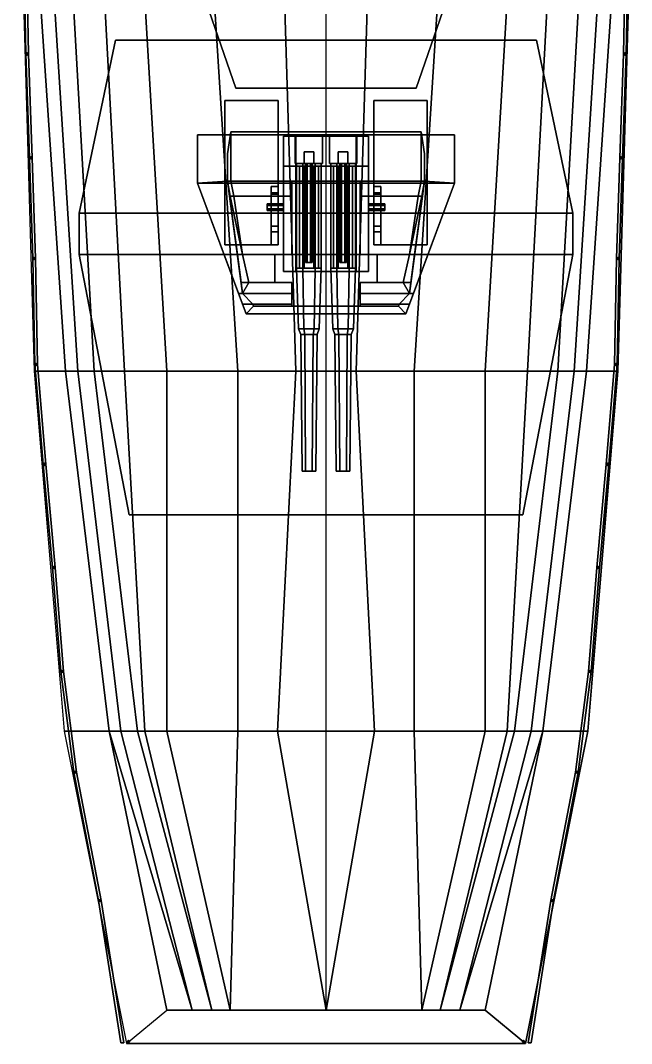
# Model space of a CAD drawing. Header units: millimetres. Extents: x -5 to 5, y -43 to 71.
# Drawn here: x -4.47 to 4.47, y -42.69 to -27.73 of the extents above; entities that cross this region are included whole.
import ezdxf

# ---------------------------------------------------------------- set-up
doc = ezdxf.new("R2010")
doc.units = ezdxf.units.MM
for name, color, linetype in [('barrel', 1, 'Continuous'), ('hull2', 7, 'Continuous'), ('railings', 6, 'Continuous'), ('sleeve', 5, 'Continuous'), ('turret', 2, 'Continuous')]:
    doc.layers.add(name, color=color, linetype=linetype)

msp = doc.modelspace()

# ---------------------------------------------------------------- linework, layer by layer
for points in [[(-4.47, -25.94, 2.84), (-4.27, -32.86, 2.85), (4.27, -32.86, 2.85), (4.47, -25.94, 2.84)], [(0.44, -32.86, -1.4), (0, -32.86, -1.61), (0, -25.94, -2.6), (0.65, -25.94, -2.32)], [(1.73, -25.94, -2), (1.29, -32.86, -1.2), (0.44, -32.86, -1.4), (0.65, -25.94, -2.32)], [(2.74, -25.94, -1.72), (2.33, -32.86, -1.05), (1.29, -32.86, -1.2), (1.73, -25.94, -2)], [(3.32, -25.94, -1.49), (2.95, -32.86, -0.97), (2.33, -32.86, -1.05), (2.74, -25.94, -1.72)], [(3.78, -25.94, -1.15), (3.39, -32.86, -0.78), (2.95, -32.86, -0.97), (3.32, -25.94, -1.49)], [(4.07, -25.94, -0.76), (3.63, -32.86, -0.54), (3.39, -32.86, -0.78), (3.78, -25.94, -1.15)], [(4.28, -25.94, -0.22), (3.81, -32.86, -0.15), (3.63, -32.86, -0.54), (4.07, -25.94, -0.76)], [(4.47, -25.94, 2.84), (4.27, -32.86, 2.85), (3.81, -32.86, -0.15), (4.28, -25.94, -0.22)], [(-3.61, -30.55, 2.84), (-3.61, -30.55, 2.91), (-3.08, -28.02, 2.91), (-3.08, -28.02, 2.84)], [(-3.08, -28.02, 2.91), (-3.61, -30.55, 2.91), (3.61, -30.55, 2.91), (3.08, -28.02, 2.91)], [(-3.08, -28.02, 2.84), (-3.08, -28.02, 2.91), (3.08, -28.02, 2.91), (3.08, -28.02, 2.84)], [(3.08, -28.02, 2.91), (3.61, -30.55, 2.91), (3.61, -30.55, 2.84), (3.08, -28.02, 2.84)], [(-3.61, -30.55, 2.91), (-3.61, -31.15, 2.91), (3.61, -31.15, 2.91), (3.61, -30.55, 2.91)], [(-3.61, -31.15, 2.84), (-3.61, -31.15, 2.91), (-3.61, -30.55, 2.91), (-3.61, -30.55, 2.84)], [(3.61, -30.55, 2.91), (3.61, -31.15, 2.91), (3.61, -31.15, 2.84), (3.61, -30.55, 2.84)], [(-3.61, -31.15, 2.91), (-2.88, -34.96, 2.91), (2.88, -34.96, 2.91), (3.61, -31.15, 2.91)], [(-2.88, -34.96, 2.86), (-2.88, -34.96, 2.91), (-3.61, -31.15, 2.91), (-3.61, -31.15, 2.84)], [(3.61, -31.15, 2.91), (2.88, -34.96, 2.91), (2.88, -34.96, 2.86), (3.61, -31.15, 2.84)], [(-4.27, -32.86, 2.85), (-3.83, -38.12, 2.93), (3.83, -38.12, 2.93), (4.27, -32.86, 2.85)], [(0.71, -38.12, -0.72), (0, -38.12, -0.84), (0, -32.86, -1.61), (0.44, -32.86, -1.4)], [(1.29, -32.86, -1.2), (1.29, -38.12, -0.65), (0.71, -38.12, -0.72), (0.44, -32.86, -1.4)], [(2.33, -32.86, -1.05), (2.33, -38.12, -0.57), (1.29, -38.12, -0.65), (1.29, -32.86, -1.2)], [(2.95, -32.86, -0.97), (2.65, -38.12, -0.51), (2.33, -38.12, -0.57), (2.33, -32.86, -1.05)], [(3.39, -32.86, -0.78), (2.76, -38.12, -0.46), (2.65, -38.12, -0.51), (2.95, -32.86, -0.97)], [(3.63, -32.86, -0.54), (3, -38.12, -0.35), (2.76, -38.12, -0.46), (3.39, -32.86, -0.78)], [(3.81, -32.86, -0.15), (3.17, -38.12, -0.17), (3, -38.12, -0.35), (3.63, -32.86, -0.54)], [(4.27, -32.86, 2.85), (3.83, -38.12, 2.93), (3.17, -38.12, -0.17), (3.81, -32.86, -0.15)], [(-2.88, -34.96, 2.91), (-2.88, -34.96, 2.88), (2.88, -34.96, 2.88), (2.88, -34.96, 2.91)], [(-3.83, -38.12, 2.93), (-2.92, -42.69, 2.97), (2.92, -42.69, 2.97), (3.83, -38.12, 2.93)], [(0, -42.2, -0.3), (0, -42.2, -0.3), (0, -38.12, -0.84), (0.71, -38.12, -0.72)], [(1.29, -38.12, -0.65), (1.4, -42.2, -0.24), (0, -42.2, -0.3), (0.71, -38.12, -0.72)], [(2.33, -38.12, -0.57), (1.4, -42.2, -0.24), (1.4, -42.2, -0.24), (1.29, -38.12, -0.65)], [(2.65, -38.12, -0.51), (1.67, -42.2, -0.23), (1.4, -42.2, -0.24), (2.33, -38.12, -0.57)], [(2.76, -38.12, -0.46), (1.67, -42.2, -0.23), (1.67, -42.2, -0.23), (2.65, -38.12, -0.51)], [(3, -38.12, -0.35), (1.96, -42.2, -0.19), (1.67, -42.2, -0.23), (2.76, -38.12, -0.46)], [(3.17, -38.12, -0.17), (2.33, -42.2, 0.01), (1.96, -42.2, -0.19), (3.17, -38.12, -0.17)], [(3.17, -38.12, -0.17), (1.96, -42.2, -0.19), (1.96, -42.2, -0.19), (3, -38.12, -0.35)], [(3.83, -38.12, 2.93), (2.92, -42.69, 2.97), (2.33, -42.2, 0.01), (3.17, -38.12, -0.17)], [(-2.92, -42.69, 2.97), (-2.33, -42.2, 0.01), (2.33, -42.2, 0.01), (2.92, -42.69, 2.97)], [(-2.33, -42.2, 0.01), (-1.96, -42.2, -0.19), (1.96, -42.2, -0.19), (2.33, -42.2, 0.01)], [(-1.96, -42.2, -0.19), (-1.67, -42.2, -0.23), (1.67, -42.2, -0.23), (1.96, -42.2, -0.19)], [(-1.67, -42.2, -0.23), (-1.4, -42.2, -0.24), (1.4, -42.2, -0.24), (1.67, -42.2, -0.23)], [(-1.4, -42.2, -0.24), (0, -42.2, -0.3), (0, -42.2, -0.3), (1.4, -42.2, -0.24)]]:
    msp.add_3dface(points)
at = {"layer": 'barrel'}
for points in [[(-0.45, -29.42, 4.85), (-0.45, -29.42, 4.42), (-0.45, -29.82, 4.42), (-0.45, -29.82, 4.85)], [(-0.05, -29.42, 4.85), (-0.05, -29.42, 4.42), (-0.45, -29.42, 4.42), (-0.45, -29.42, 4.85)], [(-0.45, -29.82, 4.42), (-0.45, -29.42, 4.42), (-0.05, -29.42, 4.42), (-0.05, -29.82, 4.42)], [(-0.05, -29.82, 4.85), (-0.05, -29.42, 4.85), (-0.45, -29.42, 4.85), (-0.45, -29.82, 4.85)], [(-0.05, -29.82, 4.42), (-0.05, -29.42, 4.42), (-0.05, -29.42, 4.85), (-0.05, -29.82, 4.85)], [(0.45, -29.42, 4.85), (0.45, -29.42, 4.42), (0.05, -29.42, 4.42), (0.05, -29.42, 4.85)], [(0.05, -29.42, 4.85), (0.05, -29.42, 4.42), (0.05, -29.82, 4.42), (0.05, -29.82, 4.85)], [(0.05, -29.82, 4.42), (0.05, -29.42, 4.42), (0.45, -29.42, 4.42), (0.45, -29.82, 4.42)], [(0.45, -29.82, 4.85), (0.45, -29.42, 4.85), (0.05, -29.42, 4.85), (0.05, -29.82, 4.85)], [(0.45, -29.82, 4.42), (0.45, -29.42, 4.42), (0.45, -29.42, 4.85), (0.45, -29.82, 4.85)], [(-0.18, -29.82, 5), (-0.18, -29.65, 4.92), (-0.32, -29.65, 4.92), (-0.32, -29.82, 5)], [(-0.18, -29.65, 4.92), (-0.18, -29.65, 4.85), (-0.32, -29.65, 4.85), (-0.32, -29.65, 4.92)], [(-0.32, -29.65, 4.92), (-0.32, -29.65, 4.85), (-0.32, -29.82, 4.85), (-0.32, -29.82, 5)], [(-0.18, -29.82, 4.85), (-0.18, -29.65, 4.85), (-0.18, -29.65, 4.92), (-0.18, -29.82, 5)], [(0.18, -29.65, 4.92), (0.18, -29.65, 4.85), (0.18, -29.82, 4.85), (0.18, -29.82, 5)], [(0.32, -29.65, 4.92), (0.32, -29.65, 4.85), (0.18, -29.65, 4.85), (0.18, -29.65, 4.92)], [(0.32, -29.82, 5), (0.32, -29.65, 4.92), (0.18, -29.65, 4.92), (0.18, -29.82, 5)], [(0.32, -29.82, 4.85), (0.32, -29.65, 4.85), (0.32, -29.65, 4.92), (0.32, -29.82, 5)], [(-0.45, -29.82, 4.85), (-0.45, -29.82, 4.42), (-0.05, -29.82, 4.42), (-0.05, -29.82, 4.85)], [(-0.34, -29.82, 4.746), (-0.43, -29.82, 4.59), (-0.43, -31.35, 4.59), (-0.34, -31.35, 4.746)], [(-0.43, -29.82, 4.59), (-0.34, -29.82, 4.434), (-0.34, -31.35, 4.434), (-0.43, -31.35, 4.59)], [(-0.34, -29.82, 4.434), (-0.16, -29.82, 4.434), (-0.16, -31.35, 4.434), (-0.34, -31.35, 4.434)], [(-0.16, -29.82, 4.746), (-0.34, -29.82, 4.746), (-0.34, -31.35, 4.746), (-0.16, -31.35, 4.746)], [(-0.32, -29.82, 5), (-0.32, -29.82, 4.85), (-0.18, -29.82, 4.85), (-0.18, -29.82, 5)], [(-0.3, -29.82, 4.89), (-0.275, -29.82, 4.847), (-0.275, -31.27, 4.847), (-0.3, -31.27, 4.89)], [(-0.275, -29.82, 4.933), (-0.3, -29.82, 4.89), (-0.3, -31.27, 4.89), (-0.275, -31.27, 4.933)], [(-0.275, -29.82, 4.847), (-0.225, -29.82, 4.847), (-0.225, -31.27, 4.847), (-0.275, -31.27, 4.847)], [(-0.225, -29.82, 4.933), (-0.275, -29.82, 4.933), (-0.275, -31.27, 4.933), (-0.225, -31.27, 4.933)], [(-0.225, -29.82, 4.847), (-0.2, -29.82, 4.89), (-0.2, -31.27, 4.89), (-0.225, -31.27, 4.847)], [(-0.2, -29.82, 4.89), (-0.225, -29.82, 4.933), (-0.225, -31.27, 4.933), (-0.2, -31.27, 4.89)], [(-0.07, -29.82, 4.59), (-0.16, -29.82, 4.746), (-0.16, -31.35, 4.746), (-0.07, -31.35, 4.59)], [(-0.16, -29.82, 4.434), (-0.07, -29.82, 4.59), (-0.07, -31.35, 4.59), (-0.16, -31.35, 4.434)], [(0.05, -29.82, 4.85), (0.05, -29.82, 4.42), (0.45, -29.82, 4.42), (0.45, -29.82, 4.85)], [(0.16, -29.82, 4.746), (0.07, -29.82, 4.59), (0.07, -31.35, 4.59), (0.16, -31.35, 4.746)], [(0.07, -29.82, 4.59), (0.16, -29.82, 4.434), (0.16, -31.35, 4.434), (0.07, -31.35, 4.59)], [(0.16, -29.82, 4.434), (0.34, -29.82, 4.434), (0.34, -31.35, 4.434), (0.16, -31.35, 4.434)], [(0.34, -29.82, 4.746), (0.16, -29.82, 4.746), (0.16, -31.35, 4.746), (0.34, -31.35, 4.746)], [(0.18, -29.82, 5), (0.18, -29.82, 4.85), (0.32, -29.82, 4.85), (0.32, -29.82, 5)], [(0.2, -29.82, 4.89), (0.225, -29.82, 4.847), (0.225, -31.27, 4.847), (0.2, -31.27, 4.89)], [(0.225, -29.82, 4.933), (0.2, -29.82, 4.89), (0.2, -31.27, 4.89), (0.225, -31.27, 4.933)], [(0.225, -29.82, 4.847), (0.275, -29.82, 4.847), (0.275, -31.27, 4.847), (0.225, -31.27, 4.847)], [(0.275, -29.82, 4.933), (0.225, -29.82, 4.933), (0.225, -31.27, 4.933), (0.275, -31.27, 4.933)], [(0.275, -29.82, 4.847), (0.3, -29.82, 4.89), (0.3, -31.27, 4.89), (0.275, -31.27, 4.847)], [(0.3, -29.82, 4.89), (0.275, -29.82, 4.933), (0.275, -31.27, 4.933), (0.3, -31.27, 4.89)], [(0.43, -29.82, 4.59), (0.34, -29.82, 4.746), (0.34, -31.35, 4.746), (0.43, -31.35, 4.59)], [(0.34, -29.82, 4.434), (0.43, -29.82, 4.59), (0.43, -31.35, 4.59), (0.34, -31.35, 4.434)], [(-0.4, -32.24, 4.59), (-0.325, -32.24, 4.72), (-0.34, -31.35, 4.746), (-0.43, -31.35, 4.59)], [(-0.325, -32.24, 4.46), (-0.4, -32.24, 4.59), (-0.43, -31.35, 4.59), (-0.34, -31.35, 4.434)], [(-0.175, -32.24, 4.46), (-0.325, -32.24, 4.46), (-0.34, -31.35, 4.434), (-0.16, -31.35, 4.434)], [(-0.325, -32.24, 4.72), (-0.175, -32.24, 4.72), (-0.16, -31.35, 4.746), (-0.34, -31.35, 4.746)], [(-0.175, -32.24, 4.72), (-0.1, -32.24, 4.59), (-0.07, -31.35, 4.59), (-0.16, -31.35, 4.746)], [(-0.1, -32.24, 4.59), (-0.175, -32.24, 4.46), (-0.16, -31.35, 4.434), (-0.07, -31.35, 4.59)], [(0.1, -32.24, 4.59), (0.175, -32.24, 4.72), (0.16, -31.35, 4.746), (0.07, -31.35, 4.59)], [(0.175, -32.24, 4.46), (0.1, -32.24, 4.59), (0.07, -31.35, 4.59), (0.16, -31.35, 4.434)], [(0.325, -32.24, 4.46), (0.175, -32.24, 4.46), (0.16, -31.35, 4.434), (0.34, -31.35, 4.434)], [(0.175, -32.24, 4.72), (0.325, -32.24, 4.72), (0.34, -31.35, 4.746), (0.16, -31.35, 4.746)], [(0.325, -32.24, 4.72), (0.4, -32.24, 4.59), (0.43, -31.35, 4.59), (0.34, -31.35, 4.746)], [(0.4, -32.24, 4.59), (0.325, -32.24, 4.46), (0.34, -31.35, 4.434), (0.43, -31.35, 4.59)], [(-0.37, -32.32, 4.59), (-0.31, -32.32, 4.694), (-0.325, -32.24, 4.72), (-0.4, -32.24, 4.59)], [(-0.31, -32.32, 4.486), (-0.37, -32.32, 4.59), (-0.4, -32.24, 4.59), (-0.325, -32.24, 4.46)], [(-0.19, -32.32, 4.486), (-0.31, -32.32, 4.486), (-0.325, -32.24, 4.46), (-0.175, -32.24, 4.46)], [(-0.31, -32.32, 4.694), (-0.19, -32.32, 4.694), (-0.175, -32.24, 4.72), (-0.325, -32.24, 4.72)], [(-0.19, -32.32, 4.694), (-0.13, -32.32, 4.59), (-0.1, -32.24, 4.59), (-0.175, -32.24, 4.72)], [(-0.13, -32.32, 4.59), (-0.19, -32.32, 4.486), (-0.175, -32.24, 4.46), (-0.1, -32.24, 4.59)], [(0.13, -32.32, 4.59), (0.19, -32.32, 4.694), (0.175, -32.24, 4.72), (0.1, -32.24, 4.59)], [(0.19, -32.32, 4.486), (0.13, -32.32, 4.59), (0.1, -32.24, 4.59), (0.175, -32.24, 4.46)], [(0.31, -32.32, 4.486), (0.19, -32.32, 4.486), (0.175, -32.24, 4.46), (0.325, -32.24, 4.46)], [(0.19, -32.32, 4.694), (0.31, -32.32, 4.694), (0.325, -32.24, 4.72), (0.175, -32.24, 4.72)], [(0.31, -32.32, 4.694), (0.37, -32.32, 4.59), (0.4, -32.24, 4.59), (0.325, -32.24, 4.72)], [(0.37, -32.32, 4.59), (0.31, -32.32, 4.486), (0.325, -32.24, 4.46), (0.4, -32.24, 4.59)], [(-0.35, -34.32, 4.59), (-0.3, -34.32, 4.677), (-0.31, -32.32, 4.694), (-0.37, -32.32, 4.59)], [(-0.3, -34.32, 4.503), (-0.35, -34.32, 4.59), (-0.37, -32.32, 4.59), (-0.31, -32.32, 4.486)], [(-0.2, -34.32, 4.503), (-0.3, -34.32, 4.503), (-0.31, -32.32, 4.486), (-0.19, -32.32, 4.486)], [(-0.3, -34.32, 4.677), (-0.2, -34.32, 4.677), (-0.19, -32.32, 4.694), (-0.31, -32.32, 4.694)], [(-0.2, -34.32, 4.677), (-0.15, -34.32, 4.59), (-0.13, -32.32, 4.59), (-0.19, -32.32, 4.694)], [(-0.15, -34.32, 4.59), (-0.2, -34.32, 4.503), (-0.19, -32.32, 4.486), (-0.13, -32.32, 4.59)], [(0.15, -34.32, 4.59), (0.2, -34.32, 4.677), (0.19, -32.32, 4.694), (0.13, -32.32, 4.59)], [(0.2, -34.32, 4.503), (0.15, -34.32, 4.59), (0.13, -32.32, 4.59), (0.19, -32.32, 4.486)], [(0.3, -34.32, 4.503), (0.2, -34.32, 4.503), (0.19, -32.32, 4.486), (0.31, -32.32, 4.486)], [(0.2, -34.32, 4.677), (0.3, -34.32, 4.677), (0.31, -32.32, 4.694), (0.19, -32.32, 4.694)], [(0.3, -34.32, 4.677), (0.35, -34.32, 4.59), (0.37, -32.32, 4.59), (0.31, -32.32, 4.694)], [(0.35, -34.32, 4.59), (0.3, -34.32, 4.503), (0.31, -32.32, 4.486), (0.37, -32.32, 4.59)], [(-0.35, -34.32, 4.59), (-0.15, -34.32, 4.59), (-0.2, -34.32, 4.677), (-0.3, -34.32, 4.677)], [(-0.3, -34.32, 4.503), (-0.2, -34.32, 4.503), (-0.15, -34.32, 4.59), (-0.35, -34.32, 4.59)], [(0.15, -34.32, 4.59), (0.35, -34.32, 4.59), (0.3, -34.32, 4.677), (0.2, -34.32, 4.677)], [(0.2, -34.32, 4.503), (0.3, -34.32, 4.503), (0.35, -34.32, 4.59), (0.15, -34.32, 4.59)]]:
    msp.add_3dface(points, dxfattribs=at)
at = {"layer": 'hull2'}
for points in [[(-4.47, -25.94, 2.84), (-4.27, -32.86, 2.85), (-3.81, -32.86, -0.15), (-4.28, -25.94, -0.22)], [(-4.28, -25.94, -0.22), (-3.81, -32.86, -0.15), (-3.63, -32.86, -0.54), (-4.07, -25.94, -0.76)], [(-4.07, -25.94, -0.76), (-3.63, -32.86, -0.54), (-3.39, -32.86, -0.78), (-3.78, -25.94, -1.15)], [(-3.78, -25.94, -1.15), (-3.39, -32.86, -0.78), (-2.95, -32.86, -0.97), (-3.32, -25.94, -1.49)], [(-3.32, -25.94, -1.49), (-2.95, -32.86, -0.97), (-2.33, -32.86, -1.05), (-2.74, -25.94, -1.72)], [(-2.74, -25.94, -1.72), (-2.33, -32.86, -1.05), (-1.29, -32.86, -1.2), (-1.73, -25.94, -2)], [(-1.73, -25.94, -2), (-1.29, -32.86, -1.2), (-0.44, -32.86, -1.4), (-0.65, -25.94, -2.32)], [(-0.44, -32.86, -1.4), (0, -32.86, -1.61), (0, -25.94, -2.6), (-0.65, -25.94, -2.32)], [(-4.27, -32.86, 2.85), (-3.83, -38.12, 2.93), (-3.17, -38.12, -0.17), (-3.81, -32.86, -0.15)], [(-3.81, -32.86, -0.15), (-3.17, -38.12, -0.17), (-3, -38.12, -0.35), (-3.63, -32.86, -0.54)], [(-3.63, -32.86, -0.54), (-3, -38.12, -0.35), (-2.76, -38.12, -0.46), (-3.39, -32.86, -0.78)], [(-3.39, -32.86, -0.78), (-2.76, -38.12, -0.46), (-2.65, -38.12, -0.51), (-2.95, -32.86, -0.97)], [(-2.95, -32.86, -0.97), (-2.65, -38.12, -0.51), (-2.33, -38.12, -0.57), (-2.33, -32.86, -1.05)], [(-2.33, -32.86, -1.05), (-2.33, -38.12, -0.57), (-1.29, -38.12, -0.65), (-1.29, -32.86, -1.2)], [(-1.29, -32.86, -1.2), (-1.29, -38.12, -0.65), (-0.71, -38.12, -0.72), (-0.44, -32.86, -1.4)], [(-0.71, -38.12, -0.72), (0, -38.12, -0.84), (0, -32.86, -1.61), (-0.44, -32.86, -1.4)], [(-3.83, -38.12, 2.93), (-2.92, -42.69, 2.97), (-2.33, -42.2, 0.01), (-3.17, -38.12, -0.17)], [(-3.17, -38.12, -0.17), (-2.33, -42.2, 0.01), (-1.96, -42.2, -0.19), (-3.17, -38.12, -0.17)], [(-3.17, -38.12, -0.17), (-1.96, -42.2, -0.19), (-1.96, -42.2, -0.19), (-3, -38.12, -0.35)], [(-3, -38.12, -0.35), (-1.96, -42.2, -0.19), (-1.67, -42.2, -0.23), (-2.76, -38.12, -0.46)], [(-2.76, -38.12, -0.46), (-1.67, -42.2, -0.23), (-1.67, -42.2, -0.23), (-2.65, -38.12, -0.51)], [(-2.65, -38.12, -0.51), (-1.67, -42.2, -0.23), (-1.4, -42.2, -0.24), (-2.33, -38.12, -0.57)], [(-2.33, -38.12, -0.57), (-1.4, -42.2, -0.24), (-1.4, -42.2, -0.24), (-1.29, -38.12, -0.65)], [(-1.29, -38.12, -0.65), (-1.4, -42.2, -0.24), (0, -42.2, -0.3), (-0.71, -38.12, -0.72)], [(0, -42.2, -0.3), (0, -42.2, -0.3), (0, -38.12, -0.84), (-0.71, -38.12, -0.72)]]:
    msp.add_3dface(points, dxfattribs=at)
at = {"layer": 'railings'}
for points in [[(-2.28, -25.94, 6.13), (-1.32, -28.72, 6.48), (-1.32, -28.72, 6.48), (-2.28, -25.94, 5.23)], [(-2.28, -25.94, 5.23), (-1.32, -28.72, 6.48), (-1.32, -28.72, 6.48), (-2.28, -25.94, 6.13)], [(-1.32, -28.72, 6.48), (1.32, -28.72, 6.48), (2.28, -25.94, 5.23), (-2.28, -25.94, 5.23)], [(-2.28, -25.94, 5.23), (2.28, -25.94, 5.23), (1.32, -28.72, 6.48), (-1.32, -28.72, 6.48)], [(2.28, -25.94, 5.23), (1.32, -28.72, 6.48), (1.32, -28.72, 6.48), (2.28, -25.94, 6.13)], [(2.28, -25.94, 6.13), (1.32, -28.72, 6.48), (1.32, -28.72, 6.48), (2.28, -25.94, 5.23)], [(-4.38, -26.7, 3.96), (-4.35, -28.22, 3.96), (-4.39, -28.22, 3.96), (-4.42, -26.7, 3.96)], [(-4.42, -26.7, 3.96), (-4.39, -28.22, 3.96), (-4.35, -28.22, 3.96), (-4.38, -26.7, 3.96)], [(4.38, -26.7, 3.96), (4.35, -28.22, 3.96), (4.39, -28.22, 3.96), (4.42, -26.7, 3.96)], [(4.42, -26.7, 3.96), (4.39, -28.22, 3.96), (4.35, -28.22, 3.96), (4.38, -26.7, 3.96)], [(-3.61, -30.55, 2.91), (-3.08, -28.02, 2.91), (-3.08, -28.02, 4.17), (-3.61, -30.55, 4.33)], [(-3.61, -30.55, 4.33), (-3.08, -28.02, 4.17), (-3.08, -28.02, 2.91), (-3.61, -30.55, 2.91)], [(3.61, -30.55, 4.33), (3.08, -28.02, 4.17), (3.08, -28.02, 2.91), (3.61, -30.55, 2.91)], [(3.61, -30.55, 2.91), (3.08, -28.02, 2.91), (3.08, -28.02, 4.17), (3.61, -30.55, 4.33)], [(-4.39, -28.22, 2.84), (-4.37, -28.2, 2.84), (-4.37, -28.2, 3.96), (-4.39, -28.22, 3.96)], [(-4.35, -28.22, 3.96), (-4.3, -29.74, 3.96), (-4.34, -29.74, 3.96), (-4.39, -28.22, 3.96)], [(-4.39, -28.22, 3.96), (-4.34, -29.74, 3.96), (-4.3, -29.74, 3.96), (-4.35, -28.22, 3.96)], [(-4.37, -28.24, 2.84), (-4.39, -28.22, 2.84), (-4.39, -28.22, 3.96), (-4.37, -28.24, 3.96)], [(-4.37, -28.2, 2.84), (-4.35, -28.22, 2.84), (-4.35, -28.22, 3.96), (-4.37, -28.2, 3.96)], [(-4.35, -28.22, 2.84), (-4.37, -28.24, 2.84), (-4.37, -28.24, 3.96), (-4.35, -28.22, 3.96)], [(4.39, -28.22, 3.96), (4.34, -29.74, 3.96), (4.3, -29.74, 3.96), (4.35, -28.22, 3.96)], [(4.35, -28.22, 3.96), (4.3, -29.74, 3.96), (4.34, -29.74, 3.96), (4.39, -28.22, 3.96)], [(4.37, -28.2, 2.84), (4.35, -28.22, 2.84), (4.35, -28.22, 3.96), (4.37, -28.2, 3.96)], [(4.35, -28.22, 2.84), (4.37, -28.24, 2.84), (4.37, -28.24, 3.96), (4.35, -28.22, 3.96)], [(4.39, -28.22, 2.84), (4.37, -28.2, 2.84), (4.37, -28.2, 3.96), (4.39, -28.22, 3.96)], [(4.37, -28.24, 2.84), (4.39, -28.22, 2.84), (4.39, -28.22, 3.96), (4.37, -28.24, 3.96)], [(-4.34, -29.74, 2.84), (-4.32, -29.72, 2.84), (-4.32, -29.72, 3.96), (-4.34, -29.74, 3.96)], [(-4.34, -29.74, 3.96), (-4.29, -31.21, 3.96), (-4.25, -31.21, 3.96), (-4.3, -29.74, 3.96)], [(-4.3, -29.74, 3.96), (-4.25, -31.21, 3.96), (-4.29, -31.21, 3.96), (-4.34, -29.74, 3.96)], [(-4.32, -29.76, 2.84), (-4.34, -29.74, 2.84), (-4.34, -29.74, 3.96), (-4.32, -29.76, 3.96)], [(-4.32, -29.72, 2.84), (-4.3, -29.74, 2.84), (-4.3, -29.74, 3.96), (-4.32, -29.72, 3.96)], [(-4.3, -29.74, 2.84), (-4.32, -29.76, 2.84), (-4.32, -29.76, 3.96), (-4.3, -29.74, 3.96)], [(4.3, -29.74, 3.96), (4.25, -31.21, 3.96), (4.29, -31.21, 3.96), (4.34, -29.74, 3.96)], [(4.34, -29.74, 3.96), (4.29, -31.21, 3.96), (4.25, -31.21, 3.96), (4.3, -29.74, 3.96)], [(4.32, -29.72, 2.84), (4.3, -29.74, 2.84), (4.3, -29.74, 3.96), (4.32, -29.72, 3.96)], [(4.3, -29.74, 2.84), (4.32, -29.76, 2.84), (4.32, -29.76, 3.96), (4.3, -29.74, 3.96)], [(4.34, -29.74, 2.84), (4.32, -29.72, 2.84), (4.32, -29.72, 3.96), (4.34, -29.74, 3.96)], [(4.32, -29.76, 2.84), (4.34, -29.74, 2.84), (4.34, -29.74, 3.96), (4.32, -29.76, 3.96)], [(-3.61, -31.15, 2.91), (-3.61, -30.55, 2.91), (-3.61, -30.55, 4.33), (-3.61, -31.15, 4.33)], [(-3.61, -31.15, 4.33), (-3.61, -30.55, 4.33), (-3.61, -30.55, 2.91), (-3.61, -31.15, 2.91)], [(3.61, -31.15, 4.33), (3.61, -30.55, 4.33), (3.61, -30.55, 2.91), (3.61, -31.15, 2.91)], [(3.61, -31.15, 2.91), (3.61, -30.55, 2.91), (3.61, -30.55, 4.33), (3.61, -31.15, 4.33)], [(-4.29, -31.21, 2.84), (-4.27, -31.19, 2.84), (-4.27, -31.19, 3.96), (-4.29, -31.21, 3.96)], [(-4.29, -31.21, 3.96), (-4.26, -32.76, 3.97), (-4.22, -32.76, 3.97), (-4.25, -31.21, 3.96)], [(-4.25, -31.21, 3.96), (-4.22, -32.76, 3.97), (-4.26, -32.76, 3.97), (-4.29, -31.21, 3.96)], [(-4.27, -31.23, 2.84), (-4.29, -31.21, 2.84), (-4.29, -31.21, 3.96), (-4.27, -31.23, 3.96)], [(-4.27, -31.19, 2.84), (-4.25, -31.21, 2.84), (-4.25, -31.21, 3.96), (-4.27, -31.19, 3.96)], [(-4.25, -31.21, 2.84), (-4.27, -31.23, 2.84), (-4.27, -31.23, 3.96), (-4.25, -31.21, 3.96)], [(-2.88, -34.96, 4.15), (-3.61, -31.15, 4.33), (-3.61, -31.15, 2.91), (-2.88, -34.96, 2.91)], [(-2.88, -34.96, 2.91), (-3.61, -31.15, 2.91), (-3.61, -31.15, 4.33), (-2.88, -34.96, 4.15)], [(2.88, -34.96, 2.91), (3.61, -31.15, 2.91), (3.61, -31.15, 4.33), (2.88, -34.96, 4.15)], [(2.88, -34.96, 4.15), (3.61, -31.15, 4.33), (3.61, -31.15, 2.91), (2.88, -34.96, 2.91)], [(4.29, -31.21, 3.96), (4.26, -32.76, 3.97), (4.22, -32.76, 3.97), (4.25, -31.21, 3.96)], [(4.25, -31.21, 3.96), (4.22, -32.76, 3.97), (4.26, -32.76, 3.97), (4.29, -31.21, 3.96)], [(4.27, -31.19, 2.84), (4.25, -31.21, 2.84), (4.25, -31.21, 3.96), (4.27, -31.19, 3.96)], [(4.25, -31.21, 2.84), (4.27, -31.23, 2.84), (4.27, -31.23, 3.96), (4.25, -31.21, 3.96)], [(4.29, -31.21, 2.84), (4.27, -31.19, 2.84), (4.27, -31.19, 3.96), (4.29, -31.21, 3.96)], [(4.27, -31.23, 2.84), (4.29, -31.21, 2.84), (4.29, -31.21, 3.96), (4.27, -31.23, 3.96)], [(-4.26, -32.76, 2.85), (-4.24, -32.74, 2.85), (-4.24, -32.74, 3.97), (-4.26, -32.76, 3.97)], [(-4.26, -32.76, 3.97), (-4.14, -34.22, 3.99), (-4.1, -34.22, 3.99), (-4.22, -32.76, 3.97)], [(-4.22, -32.76, 3.97), (-4.1, -34.22, 3.99), (-4.14, -34.22, 3.99), (-4.26, -32.76, 3.97)], [(-4.24, -32.78, 2.85), (-4.26, -32.76, 2.85), (-4.26, -32.76, 3.97), (-4.24, -32.78, 3.97)], [(-4.24, -32.74, 2.85), (-4.22, -32.76, 2.85), (-4.22, -32.76, 3.97), (-4.24, -32.74, 3.97)], [(-4.22, -32.76, 2.85), (-4.24, -32.78, 2.85), (-4.24, -32.78, 3.97), (-4.22, -32.76, 3.97)], [(4.22, -32.76, 3.97), (4.1, -34.22, 3.99), (4.14, -34.22, 3.99), (4.26, -32.76, 3.97)], [(4.26, -32.76, 3.97), (4.14, -34.22, 3.99), (4.1, -34.22, 3.99), (4.22, -32.76, 3.97)], [(4.24, -32.74, 2.85), (4.22, -32.76, 2.85), (4.22, -32.76, 3.97), (4.24, -32.74, 3.97)], [(4.22, -32.76, 2.85), (4.24, -32.78, 2.85), (4.24, -32.78, 3.97), (4.22, -32.76, 3.97)], [(4.26, -32.76, 2.85), (4.24, -32.74, 2.85), (4.24, -32.74, 3.97), (4.26, -32.76, 3.97)], [(4.24, -32.78, 2.85), (4.26, -32.76, 2.85), (4.26, -32.76, 3.97), (4.24, -32.78, 3.97)], [(-4.14, -34.22, 2.87), (-4.12, -34.2, 2.87), (-4.12, -34.2, 3.99), (-4.14, -34.22, 3.99)], [(-4.1, -34.22, 3.99), (-3.96, -35.73, 4.01), (-4, -35.73, 4.01), (-4.14, -34.22, 3.99)], [(-4.14, -34.22, 3.99), (-4, -35.73, 4.01), (-3.96, -35.73, 4.01), (-4.1, -34.22, 3.99)], [(-4.12, -34.24, 2.87), (-4.14, -34.22, 2.87), (-4.14, -34.22, 3.99), (-4.12, -34.24, 3.99)], [(-4.12, -34.2, 2.87), (-4.1, -34.22, 2.87), (-4.1, -34.22, 3.99), (-4.12, -34.2, 3.99)], [(-4.1, -34.22, 2.87), (-4.12, -34.24, 2.87), (-4.12, -34.24, 3.99), (-4.1, -34.22, 3.99)], [(4.14, -34.22, 3.99), (4, -35.73, 4.01), (3.96, -35.73, 4.01), (4.1, -34.22, 3.99)], [(4.1, -34.22, 3.99), (3.96, -35.73, 4.01), (4, -35.73, 4.01), (4.14, -34.22, 3.99)], [(4.12, -34.2, 2.87), (4.1, -34.22, 2.87), (4.1, -34.22, 3.99), (4.12, -34.2, 3.99)], [(4.1, -34.22, 2.87), (4.12, -34.24, 2.87), (4.12, -34.24, 3.99), (4.1, -34.22, 3.99)], [(4.14, -34.22, 2.87), (4.12, -34.2, 2.87), (4.12, -34.2, 3.99), (4.14, -34.22, 3.99)], [(4.12, -34.24, 2.87), (4.14, -34.22, 2.87), (4.14, -34.22, 3.99), (4.12, -34.24, 3.99)], [(2.88, -34.96, 4.15), (-2.88, -34.96, 4.15), (-2.88, -34.96, 2.91), (2.88, -34.96, 2.91)], [(2.88, -34.96, 2.91), (-2.88, -34.96, 2.91), (-2.88, -34.96, 4.15), (2.88, -34.96, 4.15)], [(-4, -35.73, 2.89), (-3.98, -35.71, 2.89), (-3.98, -35.71, 4.01), (-4, -35.73, 4.01)], [(-4, -35.73, 4.01), (-3.88, -37.25, 4.03), (-3.84, -37.25, 4.03), (-3.96, -35.73, 4.01)], [(-3.96, -35.73, 4.01), (-3.84, -37.25, 4.03), (-3.88, -37.25, 4.03), (-4, -35.73, 4.01)], [(-3.98, -35.75, 2.89), (-4, -35.73, 2.89), (-4, -35.73, 4.01), (-3.98, -35.75, 4.01)], [(-3.98, -35.71, 2.89), (-3.96, -35.73, 2.89), (-3.96, -35.73, 4.01), (-3.98, -35.71, 4.01)], [(-3.96, -35.73, 2.89), (-3.98, -35.75, 2.89), (-3.98, -35.75, 4.01), (-3.96, -35.73, 4.01)], [(3.96, -35.73, 4.01), (3.84, -37.25, 4.03), (3.88, -37.25, 4.03), (4, -35.73, 4.01)], [(4, -35.73, 4.01), (3.88, -37.25, 4.03), (3.84, -37.25, 4.03), (3.96, -35.73, 4.01)], [(3.98, -35.71, 2.89), (3.96, -35.73, 2.89), (3.96, -35.73, 4.01), (3.98, -35.71, 4.01)], [(3.96, -35.73, 2.89), (3.98, -35.75, 2.89), (3.98, -35.75, 4.01), (3.96, -35.73, 4.01)], [(4, -35.73, 2.89), (3.98, -35.71, 2.89), (3.98, -35.71, 4.01), (4, -35.73, 4.01)], [(3.98, -35.75, 2.89), (4, -35.73, 2.89), (4, -35.73, 4.01), (3.98, -35.75, 4.01)], [(-3.88, -37.25, 2.91), (-3.86, -37.23, 2.91), (-3.86, -37.23, 4.03), (-3.88, -37.25, 4.03)], [(-3.84, -37.25, 4.03), (-3.65, -38.72, 4.05), (-3.69, -38.72, 4.05), (-3.88, -37.25, 4.03)], [(-3.88, -37.25, 4.03), (-3.69, -38.72, 4.05), (-3.65, -38.72, 4.05), (-3.84, -37.25, 4.03)], [(-3.86, -37.27, 2.91), (-3.88, -37.25, 2.91), (-3.88, -37.25, 4.03), (-3.86, -37.27, 4.03)], [(-3.86, -37.23, 2.91), (-3.84, -37.25, 2.91), (-3.84, -37.25, 4.03), (-3.86, -37.23, 4.03)], [(-3.84, -37.25, 2.91), (-3.86, -37.27, 2.91), (-3.86, -37.27, 4.03), (-3.84, -37.25, 4.03)], [(3.88, -37.25, 4.03), (3.69, -38.72, 4.05), (3.65, -38.72, 4.05), (3.84, -37.25, 4.03)], [(3.84, -37.25, 4.03), (3.65, -38.72, 4.05), (3.69, -38.72, 4.05), (3.88, -37.25, 4.03)], [(3.86, -37.23, 2.91), (3.84, -37.25, 2.91), (3.84, -37.25, 4.03), (3.86, -37.23, 4.03)], [(3.84, -37.25, 2.91), (3.86, -37.27, 2.91), (3.86, -37.27, 4.03), (3.84, -37.25, 4.03)], [(3.88, -37.25, 2.91), (3.86, -37.23, 2.91), (3.86, -37.23, 4.03), (3.88, -37.25, 4.03)], [(3.86, -37.27, 2.91), (3.88, -37.25, 2.91), (3.88, -37.25, 4.03), (3.86, -37.27, 4.03)], [(-3.69, -38.72, 2.93), (-3.67, -38.7, 2.93), (-3.67, -38.7, 4.05), (-3.69, -38.72, 4.05)], [(-3.69, -38.72, 4.05), (-3.33, -40.6, 4.07), (-3.29, -40.6, 4.07), (-3.65, -38.72, 4.05)], [(-3.65, -38.72, 4.05), (-3.29, -40.6, 4.07), (-3.33, -40.6, 4.07), (-3.69, -38.72, 4.05)], [(-3.67, -38.74, 2.93), (-3.69, -38.72, 2.93), (-3.69, -38.72, 4.05), (-3.67, -38.74, 4.05)], [(-3.67, -38.7, 2.93), (-3.65, -38.72, 2.93), (-3.65, -38.72, 4.05), (-3.67, -38.7, 4.05)], [(-3.65, -38.72, 2.93), (-3.67, -38.74, 2.93), (-3.67, -38.74, 4.05), (-3.65, -38.72, 4.05)], [(3.65, -38.72, 4.05), (3.29, -40.6, 4.07), (3.33, -40.6, 4.07), (3.69, -38.72, 4.05)], [(3.69, -38.72, 4.05), (3.33, -40.6, 4.07), (3.29, -40.6, 4.07), (3.65, -38.72, 4.05)], [(3.67, -38.7, 2.93), (3.65, -38.72, 2.93), (3.65, -38.72, 4.05), (3.67, -38.7, 4.05)], [(3.65, -38.72, 2.93), (3.67, -38.74, 2.93), (3.67, -38.74, 4.05), (3.65, -38.72, 4.05)], [(3.69, -38.72, 2.93), (3.67, -38.7, 2.93), (3.67, -38.7, 4.05), (3.69, -38.72, 4.05)], [(3.67, -38.74, 2.93), (3.69, -38.72, 2.93), (3.69, -38.72, 4.05), (3.67, -38.74, 4.05)], [(-3.33, -40.6, 2.95), (-3.31, -40.58, 2.95), (-3.31, -40.58, 4.07), (-3.33, -40.6, 4.07)], [(-3.33, -40.6, 4.07), (-3, -42.68, 4.09), (-2.96, -42.68, 4.09), (-3.29, -40.6, 4.07)], [(-3.29, -40.6, 4.07), (-2.96, -42.68, 4.09), (-3, -42.68, 4.09), (-3.33, -40.6, 4.07)], [(-3.31, -40.62, 2.95), (-3.33, -40.6, 2.95), (-3.33, -40.6, 4.07), (-3.31, -40.62, 4.07)], [(-3.31, -40.58, 2.95), (-3.29, -40.6, 2.95), (-3.29, -40.6, 4.07), (-3.31, -40.58, 4.07)], [(-3.29, -40.6, 2.95), (-3.31, -40.62, 2.95), (-3.31, -40.62, 4.07), (-3.29, -40.6, 4.07)], [(3.29, -40.6, 4.07), (2.96, -42.68, 4.09), (3, -42.68, 4.09), (3.33, -40.6, 4.07)], [(3.33, -40.6, 4.07), (3, -42.68, 4.09), (2.96, -42.68, 4.09), (3.29, -40.6, 4.07)], [(3.31, -40.58, 2.95), (3.29, -40.6, 2.95), (3.29, -40.6, 4.07), (3.31, -40.58, 4.07)], [(3.29, -40.6, 2.95), (3.31, -40.62, 2.95), (3.31, -40.62, 4.07), (3.29, -40.6, 4.07)], [(3.33, -40.6, 2.95), (3.31, -40.58, 2.95), (3.31, -40.58, 4.07), (3.33, -40.6, 4.07)], [(3.31, -40.62, 2.95), (3.33, -40.6, 2.95), (3.33, -40.6, 4.07), (3.31, -40.62, 4.07)], [(-2.91, -42.66, 2.97), (-2.89, -42.64, 2.97), (-2.89, -42.64, 4.09), (-2.91, -42.66, 4.09)], [(-2.89, -42.68, 2.97), (-2.91, -42.66, 2.97), (-2.91, -42.66, 4.09), (-2.89, -42.68, 4.09)], [(-2.89, -42.64, 2.97), (-2.87, -42.66, 2.97), (-2.87, -42.66, 4.09), (-2.89, -42.64, 4.09)], [(-2.87, -42.66, 2.97), (-2.89, -42.68, 2.97), (-2.89, -42.68, 4.09), (-2.87, -42.66, 4.09)], [(2.89, -42.64, 2.97), (2.87, -42.66, 2.97), (2.87, -42.66, 4.09), (2.89, -42.64, 4.09)], [(2.87, -42.66, 2.97), (2.89, -42.68, 2.97), (2.89, -42.68, 4.09), (2.87, -42.66, 4.09)], [(2.91, -42.66, 2.97), (2.89, -42.64, 2.97), (2.89, -42.64, 4.09), (2.91, -42.66, 4.09)], [(2.89, -42.68, 2.97), (2.91, -42.66, 2.97), (2.91, -42.66, 4.09), (2.89, -42.68, 4.09)]]:
    msp.add_3dface(points, dxfattribs=at)
at = {"layer": 'sleeve'}
for points in [[(-0.62, -31.4, 4.29), (-0.62, -29.42, 4.29), (0.62, -29.42, 4.29), (0.62, -31.4, 4.29)], [(0.62, -29.42, 4.42), (0.62, -29.42, 4.29), (-0.62, -29.42, 4.29), (-0.62, -29.42, 4.42)], [(-0.62, -29.42, 4.5), (-0.62, -29.42, 4.42), (-0.62, -29.86, 4.42), (-0.62, -29.86, 4.59)], [(-0.44, -29.86, 4.59), (-0.44, -29.42, 4.5), (-0.62, -29.42, 4.5), (-0.62, -29.86, 4.59)], [(-0.44, -29.42, 4.5), (-0.44, -29.42, 4.42), (-0.62, -29.42, 4.42), (-0.62, -29.42, 4.5)], [(-0.62, -29.42, 4.42), (-0.62, -29.42, 4.29), (-0.62, -29.86, 4.29), (-0.62, -29.86, 4.42)], [(0.44, -29.42, 4.42), (-0.44, -29.42, 4.42), (-0.44, -29.86, 4.42), (0.44, -29.86, 4.42)], [(-0.44, -29.86, 4.42), (-0.44, -29.42, 4.42), (-0.44, -29.42, 4.5), (-0.44, -29.86, 4.59)], [(0.62, -29.86, 4.59), (0.62, -29.42, 4.5), (0.44, -29.42, 4.5), (0.44, -29.86, 4.59)], [(0.62, -29.42, 4.5), (0.62, -29.42, 4.42), (0.44, -29.42, 4.42), (0.44, -29.42, 4.5)], [(0.44, -29.42, 4.5), (0.44, -29.42, 4.42), (0.44, -29.86, 4.42), (0.44, -29.86, 4.59)], [(0.62, -29.86, 4.42), (0.62, -29.42, 4.42), (0.62, -29.42, 4.5), (0.62, -29.86, 4.59)], [(0.62, -29.86, 4.29), (0.62, -29.42, 4.29), (0.62, -29.42, 4.42), (0.62, -29.86, 4.42)], [(-0.62, -29.86, 4.75), (-0.62, -29.86, 4.59), (-0.62, -31.4, 4.59), (-0.62, -31.4, 4.75)], [(-0.44, -29.86, 4.75), (-0.44, -29.86, 4.59), (-0.62, -29.86, 4.59), (-0.62, -29.86, 4.75)], [(-0.62, -29.86, 4.59), (-0.62, -29.86, 4.29), (-0.62, -31.4, 4.29), (-0.62, -31.4, 4.59)], [(-0.44, -31.4, 4.75), (-0.44, -29.86, 4.75), (-0.62, -29.86, 4.75), (-0.62, -31.4, 4.75)], [(-0.44, -31.4, 4.59), (-0.44, -29.86, 4.59), (-0.44, -29.86, 4.75), (-0.44, -31.4, 4.75)], [(0.44, -29.86, 4.59), (0.44, -29.86, 4.42), (-0.44, -29.86, 4.42), (-0.44, -29.86, 4.59)], [(0.44, -31.4, 4.59), (0.44, -29.86, 4.59), (-0.44, -29.86, 4.59), (-0.44, -31.4, 4.59)], [(-0.18, -29.86, 4.769), (-0.32, -29.86, 4.769), (-0.39, -29.86, 4.89), (-0.11, -29.86, 4.89)], [(-0.11, -29.86, 4.89), (-0.39, -29.86, 4.89), (-0.32, -29.86, 5.011), (-0.18, -29.86, 5.011)], [(-0.39, -29.86, 4.89), (-0.32, -29.86, 4.769), (-0.32, -31.35, 4.769), (-0.39, -31.35, 4.89)], [(-0.32, -29.86, 5.011), (-0.39, -29.86, 4.89), (-0.39, -31.35, 4.89), (-0.32, -31.35, 5.011)], [(-0.32, -29.86, 4.769), (-0.18, -29.86, 4.769), (-0.18, -31.35, 4.769), (-0.32, -31.35, 4.769)], [(-0.18, -29.86, 5.011), (-0.32, -29.86, 5.011), (-0.32, -31.35, 5.011), (-0.18, -31.35, 5.011)], [(-0.18, -29.86, 4.769), (-0.11, -29.86, 4.89), (-0.11, -31.35, 4.89), (-0.18, -31.35, 4.769)], [(-0.11, -29.86, 4.89), (-0.18, -29.86, 5.011), (-0.18, -31.35, 5.011), (-0.11, -31.35, 4.89)], [(0.18, -29.86, 5.011), (0.11, -29.86, 4.89), (0.11, -31.35, 4.89), (0.18, -31.35, 5.011)], [(0.11, -29.86, 4.89), (0.18, -29.86, 4.769), (0.18, -31.35, 4.769), (0.11, -31.35, 4.89)], [(0.39, -29.86, 4.89), (0.11, -29.86, 4.89), (0.18, -29.86, 5.011), (0.32, -29.86, 5.011)], [(0.32, -29.86, 4.769), (0.18, -29.86, 4.769), (0.11, -29.86, 4.89), (0.39, -29.86, 4.89)], [(0.32, -29.86, 5.011), (0.18, -29.86, 5.011), (0.18, -31.35, 5.011), (0.32, -31.35, 5.011)], [(0.18, -29.86, 4.769), (0.32, -29.86, 4.769), (0.32, -31.35, 4.769), (0.18, -31.35, 4.769)], [(0.39, -29.86, 4.89), (0.32, -29.86, 5.011), (0.32, -31.35, 5.011), (0.39, -31.35, 4.89)], [(0.32, -29.86, 4.769), (0.39, -29.86, 4.89), (0.39, -31.35, 4.89), (0.32, -31.35, 4.769)], [(0.44, -29.86, 4.75), (0.44, -29.86, 4.59), (0.44, -31.4, 4.59), (0.44, -31.4, 4.75)], [(0.62, -29.86, 4.75), (0.62, -29.86, 4.59), (0.44, -29.86, 4.59), (0.44, -29.86, 4.75)], [(0.62, -31.4, 4.75), (0.62, -29.86, 4.75), (0.44, -29.86, 4.75), (0.44, -31.4, 4.75)], [(0.62, -31.4, 4.59), (0.62, -29.86, 4.59), (0.62, -29.86, 4.75), (0.62, -31.4, 4.75)], [(0.62, -31.4, 4.29), (0.62, -29.86, 4.29), (0.62, -29.86, 4.59), (0.62, -31.4, 4.59)], [(-0.86, -30.485, 4.633), (-0.86, -30.435, 4.633), (-0.86, -30.41, 4.59), (-0.86, -30.51, 4.59)], [(-0.62, -30.435, 4.633), (-0.62, -30.41, 4.59), (-0.86, -30.41, 4.59), (-0.86, -30.435, 4.633)], [(-0.86, -30.51, 4.59), (-0.86, -30.41, 4.59), (-0.86, -30.435, 4.547), (-0.86, -30.485, 4.547)], [(-0.62, -30.41, 4.59), (-0.62, -30.435, 4.547), (-0.86, -30.435, 4.547), (-0.86, -30.41, 4.59)], [(-0.62, -30.435, 4.547), (-0.62, -30.485, 4.547), (-0.86, -30.485, 4.547), (-0.86, -30.435, 4.547)], [(-0.62, -30.485, 4.633), (-0.62, -30.435, 4.633), (-0.86, -30.435, 4.633), (-0.86, -30.485, 4.633)], [(-0.62, -30.51, 4.59), (-0.62, -30.485, 4.633), (-0.86, -30.485, 4.633), (-0.86, -30.51, 4.59)], [(-0.62, -30.485, 4.547), (-0.62, -30.51, 4.59), (-0.86, -30.51, 4.59), (-0.86, -30.485, 4.547)], [(0.62, -30.41, 4.59), (0.62, -30.435, 4.633), (0.86, -30.435, 4.633), (0.86, -30.41, 4.59)], [(0.62, -30.435, 4.547), (0.62, -30.41, 4.59), (0.86, -30.41, 4.59), (0.86, -30.435, 4.547)], [(0.62, -30.485, 4.547), (0.62, -30.435, 4.547), (0.86, -30.435, 4.547), (0.86, -30.485, 4.547)], [(0.62, -30.435, 4.633), (0.62, -30.485, 4.633), (0.86, -30.485, 4.633), (0.86, -30.435, 4.633)], [(0.62, -30.485, 4.633), (0.62, -30.51, 4.59), (0.86, -30.51, 4.59), (0.86, -30.485, 4.633)], [(0.62, -30.51, 4.59), (0.62, -30.485, 4.547), (0.86, -30.485, 4.547), (0.86, -30.51, 4.59)], [(0.86, -30.435, 4.633), (0.86, -30.485, 4.633), (0.86, -30.51, 4.59), (0.86, -30.41, 4.59)], [(0.86, -30.41, 4.59), (0.86, -30.51, 4.59), (0.86, -30.485, 4.547), (0.86, -30.435, 4.547)], [(-0.62, -31.4, 4.75), (-0.62, -31.4, 4.59), (-0.44, -31.4, 4.59), (-0.44, -31.4, 4.75)], [(-0.62, -31.4, 4.59), (-0.62, -31.4, 4.29), (0.62, -31.4, 4.29), (0.62, -31.4, 4.59)], [(-0.11, -31.35, 4.89), (-0.39, -31.35, 4.89), (-0.32, -31.35, 4.769), (-0.18, -31.35, 4.769)], [(-0.18, -31.35, 5.011), (-0.32, -31.35, 5.011), (-0.39, -31.35, 4.89), (-0.11, -31.35, 4.89)], [(0.32, -31.35, 5.011), (0.18, -31.35, 5.011), (0.11, -31.35, 4.89), (0.39, -31.35, 4.89)], [(0.39, -31.35, 4.89), (0.11, -31.35, 4.89), (0.18, -31.35, 4.769), (0.32, -31.35, 4.769)], [(0.44, -31.4, 4.75), (0.44, -31.4, 4.59), (0.62, -31.4, 4.59), (0.62, -31.4, 4.75)]]:
    msp.add_3dface(points, dxfattribs=at)
at = {"layer": 'turret'}
for points in [[(-1.48, -29.4, 2.99), (-1.48, -28.9, 2.99), (-0.7, -28.9, 2.99), (-0.7, -29.4, 2.99)], [(-0.7, -28.9, 3.57), (-0.7, -28.9, 2.99), (-1.48, -28.9, 2.99), (-1.48, -28.9, 3.57)], [(-0.7, -31.01, 3.57), (-0.7, -28.9, 3.57), (-1.48, -28.9, 3.57), (-1.48, -31.01, 3.57)], [(-1.48, -28.9, 3.57), (-1.48, -28.9, 2.99), (-1.48, -31.01, 2.99), (-1.48, -31.01, 3.57)], [(-0.7, -31.01, 2.99), (-0.7, -28.9, 2.99), (-0.7, -28.9, 3.57), (-0.7, -31.01, 3.57)], [(0.7, -28.9, 3.57), (0.7, -28.9, 2.99), (0.7, -31.01, 2.99), (0.7, -31.01, 3.57)], [(1.48, -31.01, 3.57), (1.48, -28.9, 3.57), (0.7, -28.9, 3.57), (0.7, -31.01, 3.57)], [(1.48, -28.9, 3.57), (1.48, -28.9, 2.99), (0.7, -28.9, 2.99), (0.7, -28.9, 3.57)], [(0.7, -29.4, 2.99), (0.7, -28.9, 2.99), (1.48, -28.9, 2.99), (1.48, -29.4, 2.99)], [(1.48, -31.01, 2.99), (1.48, -28.9, 2.99), (1.48, -28.9, 3.57), (1.48, -31.01, 3.57)], [(1.88, -30.11, 2.99), (1.88, -29.4, 2.99), (-1.88, -29.4, 2.99), (-1.88, -30.11, 2.99)], [(1.88, -29.4, 2.99), (1.88, -29.4, 2.91), (-1.88, -29.4, 2.91), (-1.88, -29.4, 2.99)], [(-1.88, -29.4, 2.99), (-1.88, -29.4, 2.91), (-1.88, -30.11, 2.91), (-1.88, -30.11, 2.99)], [(-1.39, -30.08, 5.54), (-1.39, -29.36, 5.54), (-1.44, -29.68, 5.36), (-1.44, -30.08, 5.36)], [(-1.44, -30.08, 5.36), (-1.44, -29.68, 5.36), (-1.39, -29.36, 5.54), (-1.39, -30.08, 5.54)], [(1.39, -29.36, 5.54), (1.39, -30.08, 5.54), (-1.39, -30.08, 5.54), (-1.39, -29.36, 5.54)], [(-1.39, -29.36, 5.54), (-1.39, -30.08, 5.54), (1.39, -30.08, 5.54), (1.39, -29.36, 5.54)], [(1.44, -30.08, 5.36), (1.44, -29.68, 5.36), (1.39, -29.36, 5.54), (1.39, -30.08, 5.54)], [(1.39, -30.08, 5.54), (1.39, -29.36, 5.54), (1.44, -29.68, 5.36), (1.44, -30.08, 5.36)], [(1.88, -30.11, 2.91), (1.88, -29.4, 2.91), (1.88, -29.4, 2.99), (1.88, -30.11, 2.99)], [(-1.44, -30.08, 5.36), (-1.44, -29.68, 5.36), (-1.44, -30.01, 5.09), (-1.44, -30.08, 5.06)], [(-1.44, -30.08, 5.06), (-1.44, -30.01, 5.09), (-1.44, -29.68, 5.36), (-1.44, -30.08, 5.36)], [(1.44, -30.08, 5.06), (1.44, -30.01, 5.09), (1.44, -29.68, 5.36), (1.44, -30.08, 5.36)], [(1.44, -30.08, 5.36), (1.44, -29.68, 5.36), (1.44, -30.01, 5.09), (1.44, -30.08, 5.06)], [(-1.282, -31.72, 2.99), (-1.88, -30.11, 2.99), (-1.44, -30.08, 4.86), (-1.22, -31.72, 4.86)], [(-1.22, -31.72, 4.86), (-1.44, -30.08, 4.86), (-1.88, -30.11, 2.99), (-1.282, -31.72, 2.99)], [(1.17, -32.02, 2.99), (1.88, -30.11, 2.99), (-1.88, -30.11, 2.99), (-1.17, -32.02, 2.99)], [(-1.88, -30.11, 2.99), (-1.88, -30.11, 2.91), (-1.17, -32.02, 2.91), (-1.17, -32.02, 2.99)], [(-1.35, -30.3, 5.54), (-1.39, -30.08, 5.54), (-1.44, -30.08, 5.36), (-1.4, -30.3, 5.36)], [(-1.4, -30.3, 5.36), (-1.44, -30.08, 5.36), (-1.39, -30.08, 5.54), (-1.35, -30.3, 5.54)], [(-1.41, -30.3, 4.86), (-1.44, -30.08, 4.86), (-1.44, -30.08, 5.36), (-1.4, -30.3, 5.36)], [(-1.4, -30.3, 5.36), (-1.44, -30.08, 5.36), (-1.44, -30.08, 4.86), (-1.41, -30.3, 4.86)], [(-1.39, -30.08, 5.54), (-1.35, -30.3, 5.54), (-0.5, -30.3, 5.54), (-0.5, -30.08, 5.54)], [(-0.5, -30.08, 5.54), (-0.5, -30.3, 5.54), (-1.35, -30.3, 5.54), (-1.39, -30.08, 5.54)], [(-0.8, -30.16, 4.67), (-0.8, -30.27, 4.33), (-0.8, -31.01, 4.33), (-0.8, -30.82, 4.67)], [(-0.7, -30.16, 4.67), (-0.7, -30.27, 4.33), (-0.8, -30.27, 4.33), (-0.8, -30.16, 4.67)], [(-0.8, -30.25, 4.74), (-0.8, -30.16, 4.67), (-0.8, -30.82, 4.67), (-0.8, -30.74, 4.74)], [(-0.7, -30.25, 4.74), (-0.7, -30.16, 4.67), (-0.8, -30.16, 4.67), (-0.8, -30.25, 4.74)], [(-0.7, -31.01, 4.33), (-0.7, -30.27, 4.33), (-0.7, -30.16, 4.67), (-0.7, -30.82, 4.67)], [(-0.7, -30.82, 4.67), (-0.7, -30.16, 4.67), (-0.7, -30.25, 4.74), (-0.7, -30.74, 4.74)], [(0.5, -30.08, 5.54), (0.5, -30.3, 5.54), (1.35, -30.3, 5.54), (1.39, -30.08, 5.54)], [(1.39, -30.08, 5.54), (1.35, -30.3, 5.54), (0.5, -30.3, 5.54), (0.5, -30.08, 5.54)], [(0.8, -30.16, 4.67), (0.8, -30.27, 4.33), (0.7, -30.27, 4.33), (0.7, -30.16, 4.67)], [(0.7, -30.16, 4.67), (0.7, -30.27, 4.33), (0.7, -31.01, 4.33), (0.7, -30.82, 4.67)], [(0.8, -30.25, 4.74), (0.8, -30.16, 4.67), (0.7, -30.16, 4.67), (0.7, -30.25, 4.74)], [(0.7, -30.25, 4.74), (0.7, -30.16, 4.67), (0.7, -30.82, 4.67), (0.7, -30.74, 4.74)], [(0.8, -31.01, 4.33), (0.8, -30.27, 4.33), (0.8, -30.16, 4.67), (0.8, -30.82, 4.67)], [(0.8, -30.82, 4.67), (0.8, -30.16, 4.67), (0.8, -30.25, 4.74), (0.8, -30.74, 4.74)], [(1.17, -32.02, 2.91), (1.88, -30.11, 2.91), (1.88, -30.11, 2.99), (1.17, -32.02, 2.99)], [(1.22, -31.72, 4.86), (1.44, -30.08, 4.86), (1.88, -30.11, 2.99), (1.282, -31.72, 2.99)], [(1.282, -31.72, 2.99), (1.88, -30.11, 2.99), (1.44, -30.08, 4.86), (1.22, -31.72, 4.86)], [(1.4, -30.3, 5.36), (1.44, -30.08, 5.36), (1.39, -30.08, 5.54), (1.35, -30.3, 5.54)], [(1.35, -30.3, 5.54), (1.39, -30.08, 5.54), (1.44, -30.08, 5.36), (1.4, -30.3, 5.36)], [(1.4, -30.3, 5.36), (1.44, -30.08, 5.36), (1.44, -30.08, 4.86), (1.41, -30.3, 4.86)], [(1.41, -30.3, 4.86), (1.44, -30.08, 4.86), (1.44, -30.08, 5.36), (1.4, -30.3, 5.36)], [(-1.296, -31.15, 4.86), (-1.41, -30.3, 4.86), (-1.4, -30.3, 5.36), (-1.22, -31.15, 5.36)], [(-1.22, -31.15, 5.36), (-1.4, -30.3, 5.36), (-1.41, -30.3, 4.86), (-1.296, -31.15, 4.86)], [(-1.22, -31.15, 5.36), (-1.35, -30.3, 5.54), (-1.4, -30.3, 5.36), (-1.22, -31.15, 5.36)], [(-1.22, -31.15, 5.36), (-1.4, -30.3, 5.36), (-1.35, -30.3, 5.54), (-1.22, -31.15, 5.36)], [(-0.5, -30.3, 5.54), (-0.5, -31.15, 5.36), (-1.22, -31.15, 5.36), (-1.35, -30.3, 5.54)], [(-1.35, -30.3, 5.54), (-1.22, -31.15, 5.36), (-0.5, -31.15, 5.36), (-0.5, -30.3, 5.54)], [(-0.7, -30.74, 4.74), (-0.7, -30.25, 4.74), (-0.8, -30.25, 4.74), (-0.8, -30.74, 4.74)], [(-0.8, -30.27, 4.33), (-0.8, -30.27, 3.57), (-0.8, -31.01, 3.57), (-0.8, -31.01, 4.33)], [(-0.7, -30.27, 4.33), (-0.7, -30.27, 3.57), (-0.8, -30.27, 3.57), (-0.8, -30.27, 4.33)], [(-0.7, -31.01, 3.57), (-0.7, -30.27, 3.57), (-0.7, -30.27, 4.33), (-0.7, -31.01, 4.33)], [(1.35, -30.3, 5.54), (1.22, -31.15, 5.36), (0.5, -31.15, 5.36), (0.5, -30.3, 5.54)], [(0.5, -30.3, 5.54), (0.5, -31.15, 5.36), (1.22, -31.15, 5.36), (1.35, -30.3, 5.54)], [(0.8, -30.74, 4.74), (0.8, -30.25, 4.74), (0.7, -30.25, 4.74), (0.7, -30.74, 4.74)], [(0.8, -30.27, 4.33), (0.8, -30.27, 3.57), (0.7, -30.27, 3.57), (0.7, -30.27, 4.33)], [(0.7, -30.27, 4.33), (0.7, -30.27, 3.57), (0.7, -31.01, 3.57), (0.7, -31.01, 4.33)], [(0.8, -31.01, 3.57), (0.8, -30.27, 3.57), (0.8, -30.27, 4.33), (0.8, -31.01, 4.33)], [(1.22, -31.15, 5.36), (1.4, -30.3, 5.36), (1.41, -30.3, 4.86), (1.296, -31.15, 4.86)], [(1.296, -31.15, 4.86), (1.41, -30.3, 4.86), (1.4, -30.3, 5.36), (1.22, -31.15, 5.36)], [(1.22, -31.15, 5.36), (1.4, -30.3, 5.36), (1.35, -30.3, 5.54), (1.22, -31.15, 5.36)], [(1.22, -31.15, 5.36), (1.35, -30.3, 5.54), (1.4, -30.3, 5.36), (1.22, -31.15, 5.36)], [(-0.8, -30.74, 4.74), (-0.8, -30.82, 4.67), (-0.7, -30.82, 4.67), (-0.7, -30.74, 4.74)], [(0.7, -30.74, 4.74), (0.7, -30.82, 4.67), (0.8, -30.82, 4.67), (0.8, -30.74, 4.74)], [(-0.8, -30.82, 4.67), (-0.8, -31.01, 4.33), (-0.7, -31.01, 4.33), (-0.7, -30.82, 4.67)], [(0.7, -30.82, 4.67), (0.7, -31.01, 4.33), (0.8, -31.01, 4.33), (0.8, -30.82, 4.67)], [(-1.48, -31.01, 3.57), (-1.48, -31.01, 2.99), (-0.7, -31.01, 2.99), (-0.7, -31.01, 3.57)], [(-0.8, -31.01, 4.33), (-0.8, -31.01, 3.57), (-0.7, -31.01, 3.57), (-0.7, -31.01, 4.33)], [(0.7, -31.01, 4.33), (0.7, -31.01, 3.57), (0.8, -31.01, 3.57), (0.8, -31.01, 4.33)], [(0.7, -31.01, 3.57), (0.7, -31.01, 2.99), (1.48, -31.01, 2.99), (1.48, -31.01, 3.57)], [(-1.13, -31.56, 5.11), (-1.22, -31.15, 5.36), (-1.296, -31.15, 4.86), (-1.241, -31.56, 4.86)], [(-1.241, -31.56, 4.86), (-1.296, -31.15, 4.86), (-1.22, -31.15, 5.36), (-1.13, -31.56, 5.11)], [(-1.22, -31.15, 5.36), (-1.13, -31.56, 5.11), (-0.75, -31.56, 5.11), (-0.75, -31.15, 5.36)], [(-0.75, -31.15, 5.36), (-0.75, -31.56, 5.11), (-1.13, -31.56, 5.11), (-1.22, -31.15, 5.36)], [(0.75, -31.15, 5.36), (0.75, -31.56, 5.11), (1.13, -31.56, 5.11), (1.22, -31.15, 5.36)], [(1.22, -31.15, 5.36), (1.13, -31.56, 5.11), (0.75, -31.56, 5.11), (0.75, -31.15, 5.36)], [(1.241, -31.56, 4.86), (1.296, -31.15, 4.86), (1.22, -31.15, 5.36), (1.13, -31.56, 5.11)], [(1.13, -31.56, 5.11), (1.22, -31.15, 5.36), (1.296, -31.15, 4.86), (1.241, -31.56, 4.86)], [(-1.22, -31.72, 4.86), (-1.241, -31.56, 4.86), (-1.13, -31.56, 5.11), (-1.22, -31.72, 4.86)], [(-1.22, -31.72, 4.86), (-1.13, -31.56, 5.11), (-1.241, -31.56, 4.86), (-1.22, -31.72, 4.86)], [(-1.13, -31.56, 5.11), (-1.22, -31.72, 4.86), (-0.5, -31.72, 4.86), (-0.5, -31.56, 5.11)], [(-0.5, -31.56, 5.11), (-0.5, -31.72, 4.86), (-1.22, -31.72, 4.86), (-1.13, -31.56, 5.11)], [(0.5, -31.56, 5.11), (0.5, -31.72, 4.86), (1.22, -31.72, 4.86), (1.13, -31.56, 5.11)], [(1.13, -31.56, 5.11), (1.22, -31.72, 4.86), (0.5, -31.72, 4.86), (0.5, -31.56, 5.11)], [(1.22, -31.72, 4.86), (1.13, -31.56, 5.11), (1.241, -31.56, 4.86), (1.22, -31.72, 4.86)], [(1.22, -31.72, 4.86), (1.241, -31.56, 4.86), (1.13, -31.56, 5.11), (1.22, -31.72, 4.86)], [(-1.07, -31.88, 4.61), (-1.222, -31.88, 2.99), (-1.282, -31.72, 2.99), (-1.22, -31.72, 4.86)], [(-1.22, -31.72, 4.86), (-1.282, -31.72, 2.99), (-1.222, -31.88, 2.99), (-1.07, -31.88, 4.61)], [(-0.5, -31.72, 4.86), (-0.5, -31.88, 4.61), (-1.07, -31.88, 4.61), (-1.22, -31.72, 4.86)], [(-1.22, -31.72, 4.86), (-1.07, -31.88, 4.61), (-0.5, -31.88, 4.61), (-0.5, -31.72, 4.86)], [(1.22, -31.72, 4.86), (1.07, -31.88, 4.61), (0.5, -31.88, 4.61), (0.5, -31.72, 4.86)], [(0.5, -31.72, 4.86), (0.5, -31.88, 4.61), (1.07, -31.88, 4.61), (1.22, -31.72, 4.86)], [(1.22, -31.72, 4.86), (1.282, -31.72, 2.99), (1.222, -31.88, 2.99), (1.07, -31.88, 4.61)], [(1.07, -31.88, 4.61), (1.222, -31.88, 2.99), (1.282, -31.72, 2.99), (1.22, -31.72, 4.86)], [(-1.07, -31.88, 4.61), (-1.222, -31.88, 2.99), (-1.17, -32.02, 2.99), (-1.06, -31.91, 3.89)], [(-1.06, -31.91, 3.89), (-1.17, -32.02, 2.99), (-1.222, -31.88, 2.99), (-1.07, -31.88, 4.61)], [(-1.06, -31.91, 3.89), (-1.17, -32.02, 2.99), (1.17, -32.02, 2.99), (1.06, -31.91, 3.89)], [(1.06, -31.91, 3.89), (1.17, -32.02, 2.99), (-1.17, -32.02, 2.99), (-1.06, -31.91, 3.89)], [(-1.07, -31.88, 4.61), (-1.06, -31.91, 3.89), (-0.5, -31.91, 3.89), (-0.5, -31.88, 4.61)], [(-0.5, -31.88, 4.61), (-0.5, -31.91, 3.89), (-1.06, -31.91, 3.89), (-1.07, -31.88, 4.61)], [(0.5, -31.88, 4.61), (0.5, -31.91, 3.89), (1.06, -31.91, 3.89), (1.07, -31.88, 4.61)], [(1.07, -31.88, 4.61), (1.06, -31.91, 3.89), (0.5, -31.91, 3.89), (0.5, -31.88, 4.61)], [(1.06, -31.91, 3.89), (1.17, -32.02, 2.99), (1.222, -31.88, 2.99), (1.07, -31.88, 4.61)], [(1.07, -31.88, 4.61), (1.222, -31.88, 2.99), (1.17, -32.02, 2.99), (1.06, -31.91, 3.89)], [(-1.17, -32.02, 2.99), (-1.17, -32.02, 2.91), (1.17, -32.02, 2.91), (1.17, -32.02, 2.99)]]:
    msp.add_3dface(points, dxfattribs=at)

doc.saveas('drawing.dxf')
